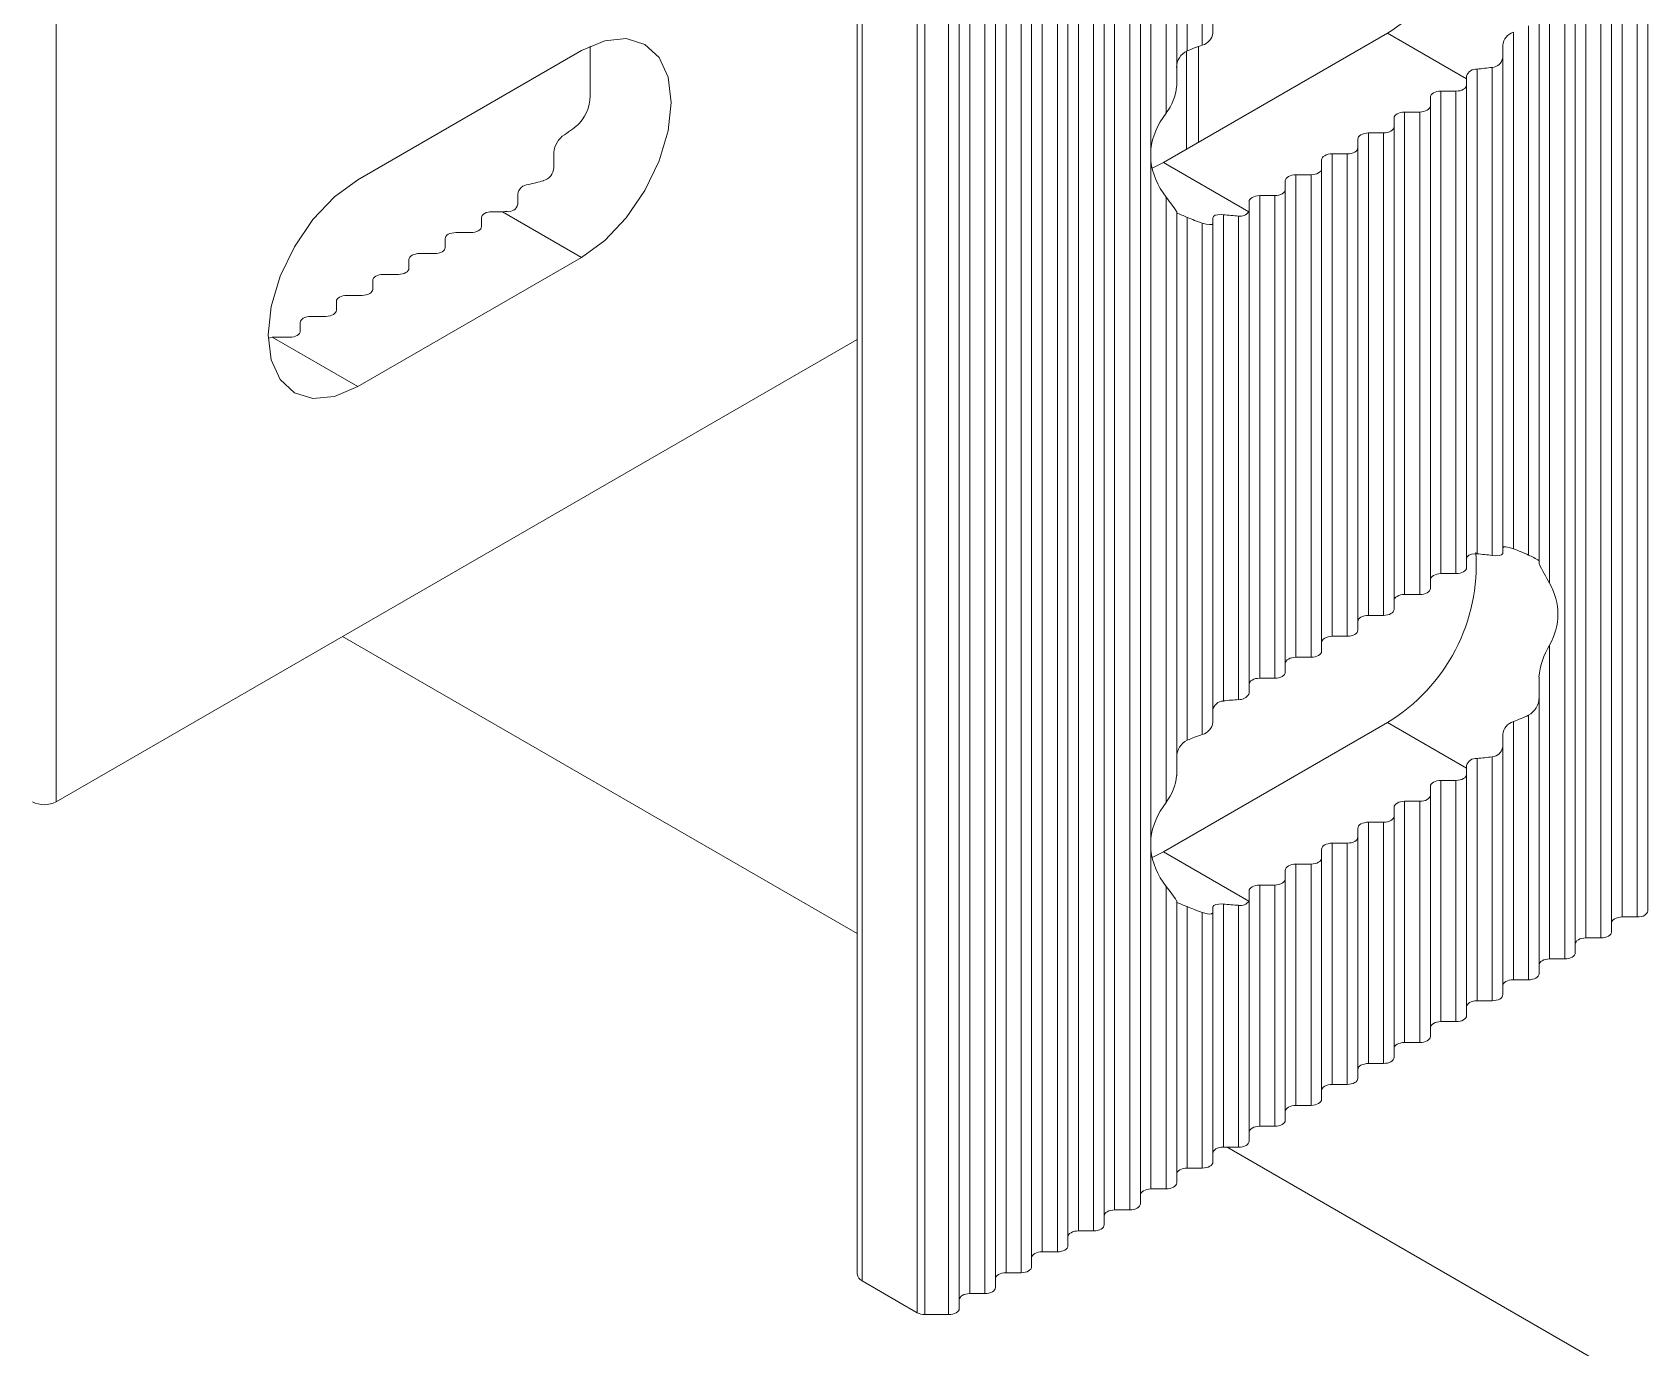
# Model space of a CAD drawing. Header units: millimetres. Extents: x 39 to 459, y 26 to 647.
# Drawn here: x 69.141 to 70.289, y 243.126 to 244.061 of the extents above; entities that cross this region are included whole.
import ezdxf

# ---------------------------------------------------------------- set-up
doc = ezdxf.new("R2010")
doc.units = ezdxf.units.MM
doc.layers.add('ANTET', color=7, linetype='Continuous')

# ---------------------------------------------------------------- blocks, each defined once
blk = doc.blocks.new('Griyaj Montajı')
at = {"color": 7, "linetype": 'Continuous', "lineweight": 15}
for p, q in [((11052.1122, 2136.1908), (11052.1122, 2135.2109)), ((11053.2434, 2136.1132), (11053.2434, 2135.1334)), ((11053.2176, 2136.0984), (11053.2176, 2135.1185)), ((11053.2251, 2136.1089), (11053.2251, 2135.1291)), ((11053.2359, 2136.1089), (11053.2359, 2135.1291)), ((11053.1994, 2136.094), (11053.1994, 2135.1142)), ((11053.2101, 2136.094), (11053.2101, 2135.1142)), ((11053.1844, 2136.0792), (11053.1844, 2135.0993)), ((11053.1919, 2136.0835), (11053.1919, 2135.1036)), ((11052.9161, 2135.9305), (11052.9161, 2135.7446)), ((11052.9268, 2135.9305), (11052.9268, 2135.7488)), ((11052.9343, 2135.9348), (11052.9343, 2135.7575)), ((11052.8903, 2135.9156), (11052.8903, 2135.6749)), ((11052.9011, 2135.9156), (11052.9011, 2135.7005)), ((11052.9086, 2135.9199), (11052.9086, 2135.7195)), ((11052.8828, 2135.9051), (11052.8828, 2134.9252)), ((11052.8645, 2135.9007), (11052.8645, 2134.9209)), ((11052.8753, 2135.9007), (11052.8753, 2134.9209)), ((11052.8388, 2135.8859), (11052.8388, 2134.906)), ((11052.8495, 2135.8859), (11052.8495, 2134.906)), ((11052.857, 2135.8902), (11052.857, 2134.9103)), ((11052.813, 2135.871), (11052.813, 2134.8911)), ((11052.8238, 2135.871), (11052.8238, 2134.8911)), ((11052.8313, 2135.8753), (11052.8313, 2134.8955)), ((11052.8055, 2135.8605), (11052.8055, 2134.8806)), ((11052.6815, 2135.8552), (11052.6815, 2134.8754)), ((11052.685, 2135.8503), (11052.685, 2134.8705)), ((11052.7798, 2135.8456), (11052.7798, 2134.8657)), ((11052.7873, 2135.8561), (11052.7873, 2134.8763)), ((11052.798, 2135.8561), (11052.798, 2134.8763)), ((11052.7615, 2135.8413), (11052.7615, 2134.8614)), ((11052.7723, 2135.8413), (11052.7723, 2134.8614)), ((11052.7242, 2135.8277), (11052.7242, 2134.8478)), ((11052.7295, 2135.8264), (11052.7295, 2134.8465)), ((11052.7465, 2135.8264), (11052.7465, 2134.8465)), ((11052.754, 2135.8307), (11052.754, 2134.8509)), ((11053.1736, 2135.8121), (11053.1736, 2135.3664)), ((11053.1661, 2135.7752), (11053.1661, 2135.3822)), ((11053.0583, 2135.7572), (11052.8992, 2135.6653)), ((11053.1146, 2135.7247), (11053.0583, 2135.7572)), ((11053.1479, 2135.7579), (11053.1479, 2135.3908)), ((11053.1586, 2135.7625), (11053.1586, 2135.3863)), ((11052.4856, 2135.7449), (11052.3265, 2135.653)), ((11052.4917, 2135.7159), (11052.4917, 2135.7481)), ((11053.1221, 2135.7317), (11053.1221, 2135.3873)), ((11053.1329, 2135.7329), (11053.1329, 2135.3861)), ((11053.1404, 2135.7399), (11053.1404, 2135.3878)), ((11053.1146, 2135.7247), (11053.1146, 2135.7204)), ((11053.1146, 2135.7204), (11053.1146, 2135.3775)), ((11053.0889, 2135.7118), (11053.0889, 2135.7056)), ((11053.1071, 2135.7161), (11053.0964, 2135.7161)), ((11053.0964, 2135.7161), (11053.0964, 2135.3732)), ((11053.1071, 2135.7161), (11053.1071, 2135.3732)), ((11053.0631, 2135.6969), (11053.0631, 2135.6907)), ((11053.0814, 2135.7012), (11053.0706, 2135.7012)), ((11053.0706, 2135.7012), (11053.0706, 2135.3583)), ((11053.0814, 2135.7012), (11053.0814, 2135.3583)), ((11053.0889, 2135.7056), (11053.0889, 2135.3626)), ((11053.0556, 2135.6864), (11053.0448, 2135.6864)), ((11053.0448, 2135.6864), (11053.0448, 2135.3434)), ((11053.0556, 2135.6864), (11053.0556, 2135.3434)), ((11053.0631, 2135.6907), (11053.0631, 2135.3478)), ((11053.0373, 2135.682), (11053.0373, 2135.6758)), ((11053.0373, 2135.6758), (11053.0373, 2135.3329)), ((11052.8903, 2135.6664), (11052.8903, 2135.1849)), ((11052.8992, 2135.6653), (11052.8911, 2135.6613)), ((11052.9599, 2135.6303), (11052.8992, 2135.6653)), ((11053.0116, 2135.6672), (11053.0116, 2135.661)), ((11053.0298, 2135.6715), (11053.0191, 2135.6715)), ((11053.0191, 2135.6715), (11053.0191, 2135.3286)), ((11053.0298, 2135.6715), (11053.0298, 2135.3286)), ((11052.9858, 2135.6523), (11052.9858, 2135.6461)), ((11053.0041, 2135.6566), (11052.9933, 2135.6566)), ((11052.9933, 2135.6566), (11052.9933, 2135.3137)), ((11053.0041, 2135.6566), (11053.0041, 2135.3137)), ((11053.0116, 2135.661), (11053.0116, 2135.318)), ((11052.9011, 2135.6408), (11052.9011, 2135.2106)), ((11052.9783, 2135.6418), (11052.9676, 2135.6418)), ((11052.9676, 2135.6418), (11052.9676, 2135.2988)), ((11052.9783, 2135.6418), (11052.9783, 2135.2988)), ((11052.9858, 2135.6461), (11052.9858, 2135.3031)), ((11052.4293, 2135.6304), (11052.4219, 2135.6304)), ((11052.4293, 2135.6304), (11052.4856, 2135.5979)), ((11052.9086, 2135.6305), (11052.9086, 2135.2295)), ((11052.9418, 2135.6282), (11052.9418, 2135.2826)), ((11052.9526, 2135.6273), (11052.9526, 2135.2835)), ((11052.9601, 2135.6374), (11052.9601, 2135.6312)), ((11052.9601, 2135.6312), (11052.9601, 2135.2883)), ((11052.4069, 2135.6155), (11052.3962, 2135.6155)), ((11052.4144, 2135.6261), (11052.4144, 2135.6199)), ((11052.9161, 2135.6264), (11052.9161, 2135.2547)), ((11052.9268, 2135.6223), (11052.9268, 2135.2588)), ((11052.9343, 2135.6222), (11052.9343, 2135.2675)), ((11052.3887, 2135.6112), (11052.3887, 2135.605)), ((11052.4856, 2135.5979), (11052.3265, 2135.5061)), ((11052.3629, 2135.5963), (11052.3629, 2135.5901)), ((11052.3812, 2135.6007), (11052.3704, 2135.6007)), ((11052.3372, 2135.5815), (11052.3372, 2135.5752)), ((11052.3554, 2135.5858), (11052.3447, 2135.5858)), ((11052.3297, 2135.5709), (11052.3189, 2135.5709)), ((11052.3114, 2135.5666), (11052.3114, 2135.5604)), ((11052.2856, 2135.5517), (11052.2856, 2135.5455)), ((11052.3039, 2135.556), (11052.2931, 2135.556)), ((11052.6815, 2135.5395), (11052.1122, 2135.2109)), ((11052.2658, 2135.5411), (11052.3265, 2135.5061)), ((11052.2781, 2135.5412), (11052.2674, 2135.5412)), ((11053.1071, 2135.3732), (11053.0964, 2135.3732)), ((11053.0814, 2135.3583), (11053.0706, 2135.3583)), ((11053.0556, 2135.3434), (11053.0448, 2135.3434)), ((11052.3158, 2135.3284), (11052.6815, 2135.1173)), ((11053.0298, 2135.3286), (11053.0191, 2135.3286)), ((11053.1736, 2135.3222), (11053.1736, 2135.0993)), ((11053.0041, 2135.3137), (11052.9933, 2135.3137)), ((11052.9783, 2135.2988), (11052.9676, 2135.2988)), ((11053.1661, 2135.2852), (11053.1661, 2135.0888)), ((11053.1586, 2135.2726), (11053.1586, 2135.0844)), ((11053.0583, 2135.2673), (11052.8992, 2135.1754)), ((11053.1146, 2135.2348), (11053.0583, 2135.2673)), ((11053.1479, 2135.268), (11053.1479, 2135.0844)), ((11053.1404, 2135.2499), (11053.1404, 2135.0739)), ((11053.1221, 2135.2418), (11053.1221, 2135.0696)), ((11053.1329, 2135.243), (11053.1329, 2135.0696)), ((11053.1071, 2135.2262), (11053.0964, 2135.2262)), ((11053.0964, 2135.2262), (11053.0964, 2135.0547)), ((11053.1071, 2135.2262), (11053.1071, 2135.0547)), ((11053.1146, 2135.2348), (11053.1146, 2135.2305)), ((11053.1146, 2135.2305), (11053.1146, 2135.059)), ((11053.0889, 2135.2219), (11053.0889, 2135.2156)), ((11053.0889, 2135.2156), (11053.0889, 2135.0442)), ((11053.0631, 2135.207), (11053.0631, 2135.2008)), ((11053.0814, 2135.2113), (11053.0706, 2135.2113)), ((11053.0706, 2135.2113), (11053.0706, 2135.0398)), ((11053.0814, 2135.2113), (11053.0814, 2135.0398)), ((11053.0373, 2135.1921), (11053.0373, 2135.1859)), ((11053.0556, 2135.1964), (11053.0448, 2135.1964)), ((11053.0448, 2135.1964), (11053.0448, 2135.025)), ((11053.0556, 2135.1964), (11053.0556, 2135.025)), ((11053.0631, 2135.2008), (11053.0631, 2135.0293)), ((11053.0298, 2135.1816), (11053.0191, 2135.1816)), ((11053.0191, 2135.1816), (11053.0191, 2135.0101)), ((11053.0298, 2135.1816), (11053.0298, 2135.0101)), ((11053.0373, 2135.1859), (11053.0373, 2135.0144)), ((11052.8903, 2135.1765), (11052.8903, 2134.9358)), ((11052.8911, 2135.1713), (11052.8992, 2135.1754)), ((11052.9599, 2135.1404), (11052.8992, 2135.1754)), ((11053.0116, 2135.1772), (11053.0116, 2135.171)), ((11053.0116, 2135.171), (11053.0116, 2134.9996)), ((11052.9858, 2135.1624), (11052.9858, 2135.1562)), ((11052.9858, 2135.1562), (11052.9858, 2134.9847)), ((11053.0041, 2135.1667), (11052.9933, 2135.1667)), ((11052.9933, 2135.1667), (11052.9933, 2134.9952)), ((11053.0041, 2135.1667), (11053.0041, 2134.9952)), ((11052.9011, 2135.1509), (11052.9011, 2134.9358)), ((11052.9601, 2135.1475), (11052.9601, 2135.1413)), ((11052.9783, 2135.1518), (11052.9676, 2135.1518)), ((11052.9676, 2135.1518), (11052.9676, 2134.9804)), ((11052.9783, 2135.1518), (11052.9783, 2134.9804)), ((11052.9086, 2135.1406), (11052.9086, 2134.9401)), ((11052.9161, 2135.1364), (11052.9161, 2134.9506)), ((11052.9418, 2135.1383), (11052.9418, 2134.9655)), ((11052.9526, 2135.1374), (11052.9526, 2134.9655)), ((11052.9601, 2135.1413), (11052.9601, 2134.9698)), ((11052.9268, 2135.1323), (11052.9268, 2134.9506)), ((11052.9343, 2135.1323), (11052.9343, 2134.955)), ((11053.2251, 2135.1291), (11053.2359, 2135.1291)), ((11053.1994, 2135.1142), (11053.2101, 2135.1142)), ((11053.1736, 2135.0993), (11053.1844, 2135.0993)), ((11053.1479, 2135.0844), (11053.1586, 2135.0844)), ((11053.1221, 2135.0696), (11053.1329, 2135.0696)), ((11053.0964, 2135.0547), (11053.1071, 2135.0547)), ((11053.0706, 2135.0398), (11053.0814, 2135.0398)), ((11053.0448, 2135.025), (11053.0556, 2135.025)), ((11053.0191, 2135.0101), (11053.0298, 2135.0101)), ((11052.9933, 2134.9952), (11053.0041, 2134.9952)), ((11052.9676, 2134.9804), (11052.9783, 2134.9804)), ((11052.9418, 2134.9655), (11052.9526, 2134.9655)), ((11052.9444, 2134.9655), (11054.0981, 2134.2995)), ((11052.9161, 2134.9506), (11052.9268, 2134.9506)), ((11052.8903, 2134.9358), (11052.9011, 2134.9358)), ((11052.8645, 2134.9209), (11052.8753, 2134.9209)), ((11052.8388, 2134.906), (11052.8495, 2134.906)), ((11052.813, 2134.8911), (11052.8238, 2134.8911)), ((11052.685, 2134.8705), (11052.7242, 2134.8478)), ((11052.7873, 2134.8763), (11052.798, 2134.8763)), ((11052.7615, 2134.8614), (11052.7723, 2134.8614)), ((11052.7295, 2134.8465), (11052.7465, 2134.8465))]:
    blk.add_line(p, q, dxfattribs=at)
at = {"color": 8, "linetype": 'Continuous', "lineweight": 15}
for p, q in [((11052.9155, 2135.7448), (11052.9155, 2135.6747)), ((11052.924, 2135.7478), (11052.924, 2135.6796))]:
    blk.add_line(p, q, dxfattribs=at)
at = {"color": 7, "linetype": 'Continuous', "lineweight": 15, "flags": 128}
for points in [[(11052.4856, 2135.5979), (11052.5021, 2135.6099), (11052.5174, 2135.6261), (11052.5306, 2135.6454), (11052.5407, 2135.6665), (11052.5471, 2135.6879), (11052.5492, 2135.7081), (11052.5471, 2135.7259), (11052.5407, 2135.74), (11052.5306, 2135.7493), (11052.5174, 2135.7534), (11052.5021, 2135.7519), (11052.4856, 2135.7449)], [(11053.1404, 2135.7487), (11053.1404, 2135.7457), (11053.1404, 2135.7428), (11053.1404, 2135.7399)], [(11053.1146, 2135.7204), (11053.1145, 2135.7196), (11053.114, 2135.7188), (11053.1133, 2135.718), (11053.1124, 2135.7174), (11053.1113, 2135.7168), (11053.11, 2135.7164), (11053.1086, 2135.7162), (11053.1071, 2135.7161)], [(11053.1146, 2135.7267), (11053.1146, 2135.7257), (11053.1146, 2135.7247)], [(11053.0964, 2135.7161), (11053.0949, 2135.716), (11053.0935, 2135.7158), (11053.0922, 2135.7154), (11053.091, 2135.7148), (11053.0901, 2135.7142), (11053.0894, 2135.7134), (11053.089, 2135.7126), (11053.0889, 2135.7118)], [(11053.0706, 2135.7012), (11053.0691, 2135.7012), (11053.0677, 2135.7009), (11053.0664, 2135.7005), (11053.0653, 2135.7), (11053.0644, 2135.6993), (11053.0637, 2135.6986), (11053.0632, 2135.6978), (11053.0631, 2135.6969)], [(11053.0889, 2135.7056), (11053.0887, 2135.7047), (11053.0883, 2135.7039), (11053.0876, 2135.7032), (11053.0867, 2135.7025), (11053.0855, 2135.702), (11053.0842, 2135.7016), (11053.0828, 2135.7013), (11053.0814, 2135.7012)], [(11053.0448, 2135.6864), (11053.0434, 2135.6863), (11053.042, 2135.686), (11053.0407, 2135.6856), (11053.0395, 2135.6851), (11053.0386, 2135.6844), (11053.0379, 2135.6837), (11053.0375, 2135.6829), (11053.0373, 2135.682)], [(11053.0631, 2135.6907), (11053.0629, 2135.6899), (11053.0625, 2135.689), (11053.0618, 2135.6883), (11053.0609, 2135.6876), (11053.0598, 2135.6871), (11053.0585, 2135.6867), (11053.0571, 2135.6865), (11053.0556, 2135.6864)], [(11052.8903, 2135.6664), (11052.8901, 2135.6729), (11052.8903, 2135.6749)], [(11053.0373, 2135.6758), (11053.0372, 2135.675), (11053.0368, 2135.6742), (11053.0361, 2135.6734), (11053.0351, 2135.6728), (11053.034, 2135.6722), (11053.0327, 2135.6718), (11053.0313, 2135.6716), (11053.0298, 2135.6715)], [(11052.4659, 2135.6617), (11052.4659, 2135.6652), (11052.4659, 2135.6688), (11052.4659, 2135.6724)], [(11053.0191, 2135.6715), (11053.0176, 2135.6714), (11053.0162, 2135.6712), (11053.0149, 2135.6708), (11053.0138, 2135.6702), (11053.0128, 2135.6696), (11053.0121, 2135.6688), (11053.0117, 2135.668), (11053.0116, 2135.6672)], [(11052.3265, 2135.653), (11052.31, 2135.641), (11052.2947, 2135.6248), (11052.2815, 2135.6055), (11052.2714, 2135.5845), (11052.265, 2135.5631), (11052.2628, 2135.5428), (11052.265, 2135.525), (11052.2714, 2135.511), (11052.2815, 2135.5016), (11052.2947, 2135.4975), (11052.31, 2135.4991), (11052.3265, 2135.5061)], [(11052.9933, 2135.6566), (11052.9919, 2135.6565), (11052.9905, 2135.6563), (11052.9892, 2135.6559), (11052.988, 2135.6554), (11052.9871, 2135.6547), (11052.9864, 2135.654), (11052.986, 2135.6531), (11052.9858, 2135.6523)], [(11053.0116, 2135.661), (11053.0114, 2135.6601), (11053.011, 2135.6593), (11053.0103, 2135.6586), (11053.0094, 2135.6579), (11053.0082, 2135.6574), (11053.007, 2135.657), (11053.0055, 2135.6567), (11053.0041, 2135.6566)], [(11052.4402, 2135.6355), (11052.4402, 2135.6379), (11052.4402, 2135.6404), (11052.4402, 2135.6429)], [(11052.9676, 2135.6418), (11052.9661, 2135.6417), (11052.9647, 2135.6414), (11052.9634, 2135.641), (11052.9623, 2135.6405), (11052.9613, 2135.6398), (11052.9606, 2135.6391), (11052.9602, 2135.6383), (11052.9601, 2135.6374)], [(11052.9858, 2135.6461), (11052.9857, 2135.6452), (11052.9853, 2135.6444), (11052.9846, 2135.6437), (11052.9836, 2135.643), (11052.9825, 2135.6425), (11052.9812, 2135.6421), (11052.9798, 2135.6418), (11052.9783, 2135.6418)], [(11052.4219, 2135.6304), (11052.4205, 2135.6303), (11052.4191, 2135.6301), (11052.4178, 2135.6297), (11052.4166, 2135.6291), (11052.4157, 2135.6285), (11052.415, 2135.6277), (11052.4146, 2135.6269), (11052.4144, 2135.6261)], [(11052.9418, 2135.6282), (11052.9402, 2135.6283), (11052.9379, 2135.6282), (11052.936, 2135.6278), (11052.9348, 2135.627), (11052.9343, 2135.6261)], [(11052.3962, 2135.6155), (11052.3947, 2135.6154), (11052.3933, 2135.6152), (11052.392, 2135.6148), (11052.3909, 2135.6143), (11052.3899, 2135.6136), (11052.3892, 2135.6128), (11052.3888, 2135.612), (11052.3887, 2135.6112)], [(11052.4144, 2135.6199), (11052.4143, 2135.619), (11052.4139, 2135.6182), (11052.4132, 2135.6174), (11052.4122, 2135.6168), (11052.4111, 2135.6163), (11052.4098, 2135.6159), (11052.4084, 2135.6156), (11052.4069, 2135.6155)], [(11052.9343, 2135.6222), (11052.9342, 2135.6218), (11052.9335, 2135.6213), (11052.9319, 2135.6212), (11052.9296, 2135.6215), (11052.9268, 2135.6223)], [(11052.9343, 2135.6261), (11052.9343, 2135.6247), (11052.9343, 2135.6234), (11052.9343, 2135.6222)], [(11052.3887, 2135.605), (11052.3885, 2135.6041), (11052.3881, 2135.6033), (11052.3874, 2135.6026), (11052.3865, 2135.6019), (11052.3853, 2135.6014), (11052.384, 2135.601), (11052.3826, 2135.6007), (11052.3812, 2135.6007)], [(11052.3704, 2135.6007), (11052.3689, 2135.6006), (11052.3675, 2135.6003), (11052.3662, 2135.5999), (11052.3651, 2135.5994), (11052.3642, 2135.5987), (11052.3635, 2135.598), (11052.3631, 2135.5972), (11052.3629, 2135.5963)], [(11052.3447, 2135.5858), (11052.3432, 2135.5857), (11052.3418, 2135.5855), (11052.3405, 2135.5851), (11052.3393, 2135.5845), (11052.3384, 2135.5839), (11052.3377, 2135.5831), (11052.3373, 2135.5823), (11052.3372, 2135.5815)], [(11052.3629, 2135.5901), (11052.3628, 2135.5893), (11052.3623, 2135.5885), (11052.3616, 2135.5877), (11052.3607, 2135.5871), (11052.3596, 2135.5865), (11052.3583, 2135.5861), (11052.3569, 2135.5859), (11052.3554, 2135.5858)], [(11052.3189, 2135.5709), (11052.3174, 2135.5708), (11052.316, 2135.5706), (11052.3147, 2135.5702), (11052.3136, 2135.5696), (11052.3127, 2135.569), (11052.312, 2135.5682), (11052.3115, 2135.5674), (11052.3114, 2135.5666)], [(11052.3372, 2135.5752), (11052.337, 2135.5744), (11052.3366, 2135.5736), (11052.3359, 2135.5728), (11052.335, 2135.5722), (11052.3338, 2135.5716), (11052.3325, 2135.5712), (11052.3311, 2135.571), (11052.3297, 2135.5709)], [(11052.3114, 2135.5604), (11052.3112, 2135.5595), (11052.3108, 2135.5587), (11052.3101, 2135.558), (11052.3092, 2135.5573), (11052.3081, 2135.5568), (11052.3068, 2135.5564), (11052.3054, 2135.5561), (11052.3039, 2135.556)], [(11052.2931, 2135.556), (11052.2917, 2135.556), (11052.2903, 2135.5557), (11052.289, 2135.5553), (11052.2878, 2135.5548), (11052.2869, 2135.5541), (11052.2862, 2135.5534), (11052.2858, 2135.5526), (11052.2856, 2135.5517)], [(11052.2629, 2135.5403), (11052.264, 2135.5407), (11052.2658, 2135.5411)], [(11052.2856, 2135.5455), (11052.2855, 2135.5447), (11052.2851, 2135.5438), (11052.2844, 2135.5431), (11052.2834, 2135.5424), (11052.2823, 2135.5419), (11052.281, 2135.5415), (11052.2796, 2135.5413), (11052.2781, 2135.5412)], [(11053.1221, 2135.3873), (11053.1205, 2135.3873), (11053.1182, 2135.387), (11053.1163, 2135.3862), (11053.115, 2135.385), (11053.1146, 2135.3837)], [(11053.1404, 2135.3878), (11053.1403, 2135.3874), (11053.1394, 2135.3866), (11053.1378, 2135.3861), (11053.1355, 2135.3859), (11053.1329, 2135.3861), (11053.1329, 2135.3861)], [(11053.1479, 2135.3908), (11053.1473, 2135.3911), (11053.1449, 2135.3918), (11053.1426, 2135.3922), (11053.141, 2135.3921), (11053.1404, 2135.3914), (11053.1404, 2135.3914)], [(11053.1146, 2135.3775), (11053.1145, 2135.3766), (11053.114, 2135.3758), (11053.1133, 2135.3751), (11053.1124, 2135.3744), (11053.1113, 2135.3739), (11053.11, 2135.3735), (11053.1086, 2135.3732), (11053.1071, 2135.3732)], [(11053.0964, 2135.3732), (11053.0949, 2135.3731), (11053.0935, 2135.3728), (11053.0922, 2135.3724), (11053.091, 2135.3719), (11053.0901, 2135.3712), (11053.0894, 2135.3705), (11053.089, 2135.3697), (11053.0889, 2135.3688)], [(11053.0706, 2135.3583), (11053.0691, 2135.3582), (11053.0677, 2135.358), (11053.0664, 2135.3576), (11053.0653, 2135.357), (11053.0644, 2135.3564), (11053.0637, 2135.3556), (11053.0632, 2135.3548), (11053.0631, 2135.354)], [(11053.0889, 2135.3626), (11053.0887, 2135.3618), (11053.0883, 2135.361), (11053.0876, 2135.3602), (11053.0867, 2135.3596), (11053.0855, 2135.359), (11053.0842, 2135.3586), (11053.0828, 2135.3584), (11053.0814, 2135.3583)], [(11053.0448, 2135.3434), (11053.0434, 2135.3433), (11053.042, 2135.3431), (11053.0407, 2135.3427), (11053.0395, 2135.3422), (11053.0386, 2135.3415), (11053.0379, 2135.3407), (11053.0375, 2135.3399), (11053.0373, 2135.3391)], [(11053.0631, 2135.3478), (11053.0629, 2135.3469), (11053.0625, 2135.3461), (11053.0618, 2135.3453), (11053.0609, 2135.3447), (11053.0598, 2135.3442), (11053.0585, 2135.3438), (11053.0571, 2135.3435), (11053.0556, 2135.3434)], [(11053.0191, 2135.3286), (11053.0176, 2135.3285), (11053.0162, 2135.3282), (11053.0149, 2135.3278), (11053.0138, 2135.3273), (11053.0128, 2135.3266), (11053.0121, 2135.3259), (11053.0117, 2135.3251), (11053.0116, 2135.3242)], [(11053.0373, 2135.3329), (11053.0372, 2135.332), (11053.0368, 2135.3312), (11053.0361, 2135.3305), (11053.0351, 2135.3298), (11053.034, 2135.3293), (11053.0327, 2135.3289), (11053.0313, 2135.3286), (11053.0298, 2135.3286)], [(11053.0116, 2135.318), (11053.0114, 2135.3172), (11053.011, 2135.3164), (11053.0103, 2135.3156), (11053.0094, 2135.315), (11053.0082, 2135.3144), (11053.007, 2135.314), (11053.0055, 2135.3138), (11053.0041, 2135.3137)], [(11052.9933, 2135.3137), (11052.9919, 2135.3136), (11052.9905, 2135.3134), (11052.9892, 2135.313), (11052.988, 2135.3124), (11052.9871, 2135.3118), (11052.9864, 2135.311), (11052.986, 2135.3102), (11052.9858, 2135.3094)], [(11052.9676, 2135.2988), (11052.9661, 2135.2987), (11052.9647, 2135.2985), (11052.9634, 2135.2981), (11052.9623, 2135.2975), (11052.9613, 2135.2969), (11052.9606, 2135.2961), (11052.9602, 2135.2953), (11052.9601, 2135.2945)], [(11052.9858, 2135.3031), (11052.9857, 2135.3023), (11052.9853, 2135.3015), (11052.9846, 2135.3007), (11052.9836, 2135.3001), (11052.9825, 2135.2995), (11052.9812, 2135.2991), (11052.9798, 2135.2989), (11052.9783, 2135.2988)], [(11053.1661, 2135.2852), (11053.1661, 2135.2901), (11053.1661, 2135.2949), (11053.1661, 2135.2996)], [(11053.1404, 2135.2499), (11053.1404, 2135.2528), (11053.1404, 2135.2558), (11053.1404, 2135.2588)], [(11053.1146, 2135.2348), (11053.1146, 2135.2358), (11053.1146, 2135.2367)], [(11053.0964, 2135.2262), (11053.0949, 2135.2261), (11053.0935, 2135.2259), (11053.0922, 2135.2255), (11053.091, 2135.2249), (11053.0901, 2135.2243), (11053.0894, 2135.2235), (11053.089, 2135.2227), (11053.0889, 2135.2219)], [(11053.1146, 2135.2305), (11053.1145, 2135.2297), (11053.114, 2135.2289), (11053.1133, 2135.2281), (11053.1124, 2135.2275), (11053.1113, 2135.2269), (11053.11, 2135.2265), (11053.1086, 2135.2263), (11053.1071, 2135.2262)], [(11053.0889, 2135.2156), (11053.0887, 2135.2148), (11053.0883, 2135.214), (11053.0876, 2135.2132), (11053.0867, 2135.2126), (11053.0855, 2135.212), (11053.0842, 2135.2116), (11053.0828, 2135.2114), (11053.0814, 2135.2113)], [(11053.0706, 2135.2113), (11053.0691, 2135.2112), (11053.0677, 2135.211), (11053.0664, 2135.2106), (11053.0653, 2135.21), (11053.0644, 2135.2094), (11053.0637, 2135.2086), (11053.0632, 2135.2078), (11053.0631, 2135.207)], [(11053.0448, 2135.1964), (11053.0434, 2135.1964), (11053.042, 2135.1961), (11053.0407, 2135.1957), (11053.0395, 2135.1952), (11053.0386, 2135.1945), (11053.0379, 2135.1938), (11053.0375, 2135.193), (11053.0373, 2135.1921)], [(11053.0631, 2135.2008), (11053.0629, 2135.1999), (11053.0625, 2135.1991), (11053.0618, 2135.1984), (11053.0609, 2135.1977), (11053.0598, 2135.1972), (11053.0585, 2135.1968), (11053.0571, 2135.1965), (11053.0556, 2135.1964)], [(11052.8903, 2135.1849), (11052.8902, 2135.1839), (11052.8903, 2135.1765)], [(11053.0191, 2135.1816), (11053.0176, 2135.1815), (11053.0162, 2135.1812), (11053.0149, 2135.1808), (11053.0138, 2135.1803), (11053.0128, 2135.1797), (11053.0121, 2135.1789), (11053.0117, 2135.1781), (11053.0116, 2135.1772)], [(11053.0373, 2135.1859), (11053.0372, 2135.1851), (11053.0368, 2135.1842), (11053.0361, 2135.1835), (11053.0351, 2135.1828), (11053.034, 2135.1823), (11053.0327, 2135.1819), (11053.0313, 2135.1817), (11053.0298, 2135.1816)], [(11053.0116, 2135.171), (11053.0114, 2135.1702), (11053.011, 2135.1694), (11053.0103, 2135.1686), (11053.0094, 2135.168), (11053.0082, 2135.1674), (11053.007, 2135.167), (11053.0055, 2135.1668), (11053.0041, 2135.1667)], [(11052.9858, 2135.1562), (11052.9857, 2135.1553), (11052.9853, 2135.1545), (11052.9846, 2135.1538), (11052.9836, 2135.1531), (11052.9825, 2135.1526), (11052.9812, 2135.1522), (11052.9798, 2135.1519), (11052.9783, 2135.1518)], [(11052.9933, 2135.1667), (11052.9919, 2135.1666), (11052.9905, 2135.1664), (11052.9892, 2135.166), (11052.988, 2135.1654), (11052.9871, 2135.1648), (11052.9864, 2135.164), (11052.986, 2135.1632), (11052.9858, 2135.1624)], [(11052.9676, 2135.1518), (11052.9661, 2135.1518), (11052.9647, 2135.1515), (11052.9634, 2135.1511), (11052.9623, 2135.1506), (11052.9613, 2135.1499), (11052.9606, 2135.1492), (11052.9602, 2135.1484), (11052.9601, 2135.1475)], [(11052.9343, 2135.1362), (11052.9343, 2135.1364), (11052.935, 2135.1373), (11052.9364, 2135.138), (11052.9385, 2135.1383), (11052.941, 2135.1384), (11052.9418, 2135.1383)], [(11052.9343, 2135.1323), (11052.9343, 2135.1335), (11052.9343, 2135.1348), (11052.9343, 2135.1362)], [(11053.2359, 2135.1291), (11053.2374, 2135.1291), (11053.2388, 2135.1294), (11053.2401, 2135.1298), (11053.2412, 2135.1303), (11053.2421, 2135.131), (11053.2428, 2135.1317), (11053.2433, 2135.1325), (11053.2434, 2135.1334)], [(11052.9268, 2135.1323), (11052.927, 2135.1323), (11052.9294, 2135.1316), (11052.9317, 2135.1312), (11052.9334, 2135.1314), (11052.9343, 2135.132), (11052.9343, 2135.1323)], [(11053.2176, 2135.1247), (11053.2178, 2135.1256), (11053.2182, 2135.1264), (11053.2189, 2135.1271), (11053.2198, 2135.1278), (11053.221, 2135.1283), (11053.2223, 2135.1287), (11053.2237, 2135.129), (11053.2251, 2135.1291)], [(11053.1919, 2135.1099), (11053.192, 2135.1107), (11053.1925, 2135.1115), (11053.1931, 2135.1123), (11053.1941, 2135.1129), (11053.1952, 2135.1135), (11053.1965, 2135.1139), (11053.1979, 2135.1141), (11053.1994, 2135.1142)], [(11053.2101, 2135.1142), (11053.2116, 2135.1143), (11053.213, 2135.1145), (11053.2143, 2135.1149), (11053.2154, 2135.1155), (11053.2164, 2135.1161), (11053.2171, 2135.1169), (11053.2175, 2135.1177), (11053.2176, 2135.1185)], [(11053.1661, 2135.095), (11053.1663, 2135.0958), (11053.1667, 2135.0966), (11053.1674, 2135.0974), (11053.1683, 2135.098), (11053.1695, 2135.0986), (11053.1708, 2135.099), (11053.1722, 2135.0992), (11053.1736, 2135.0993)], [(11053.1844, 2135.0993), (11053.1858, 2135.0994), (11053.1873, 2135.0996), (11053.1885, 2135.1), (11053.1897, 2135.1006), (11053.1906, 2135.1012), (11053.1913, 2135.102), (11053.1917, 2135.1028), (11053.1919, 2135.1036)], [(11053.1586, 2135.0844), (11053.1601, 2135.0845), (11053.1615, 2135.0848), (11053.1628, 2135.0852), (11053.1639, 2135.0857), (11053.1649, 2135.0864), (11053.1656, 2135.0871), (11053.166, 2135.0879), (11053.1661, 2135.0888)], [(11053.1404, 2135.0801), (11053.1405, 2135.081), (11053.1409, 2135.0818), (11053.1416, 2135.0825), (11053.1426, 2135.0832), (11053.1437, 2135.0837), (11053.145, 2135.0841), (11053.1464, 2135.0844), (11053.1479, 2135.0844)], [(11053.1146, 2135.0652), (11053.1148, 2135.0661), (11053.1152, 2135.0669), (11053.1159, 2135.0677), (11053.1168, 2135.0683), (11053.1179, 2135.0688), (11053.1192, 2135.0692), (11053.1206, 2135.0695), (11053.1221, 2135.0696)], [(11053.1329, 2135.0696), (11053.1343, 2135.0697), (11053.1357, 2135.0699), (11053.137, 2135.0703), (11053.1382, 2135.0708), (11053.1391, 2135.0715), (11053.1398, 2135.0723), (11053.1402, 2135.0731), (11053.1404, 2135.0739)], [(11053.0889, 2135.0504), (11053.089, 2135.0512), (11053.0894, 2135.052), (11053.0901, 2135.0528), (11053.091, 2135.0534), (11053.0922, 2135.054), (11053.0935, 2135.0544), (11053.0949, 2135.0546), (11053.0964, 2135.0547)], [(11053.1071, 2135.0547), (11053.1086, 2135.0548), (11053.11, 2135.055), (11053.1113, 2135.0554), (11053.1124, 2135.056), (11053.1133, 2135.0566), (11053.114, 2135.0574), (11053.1145, 2135.0582), (11053.1146, 2135.059)], [(11053.0814, 2135.0398), (11053.0828, 2135.0399), (11053.0842, 2135.0402), (11053.0855, 2135.0406), (11053.0867, 2135.0411), (11053.0876, 2135.0418), (11053.0883, 2135.0425), (11053.0887, 2135.0433), (11053.0889, 2135.0442)], [(11053.0631, 2135.0355), (11053.0632, 2135.0364), (11053.0637, 2135.0372), (11053.0644, 2135.0379), (11053.0653, 2135.0386), (11053.0664, 2135.0391), (11053.0677, 2135.0395), (11053.0691, 2135.0398), (11053.0706, 2135.0398)], [(11053.0373, 2135.0206), (11053.0375, 2135.0215), (11053.0379, 2135.0223), (11053.0386, 2135.023), (11053.0395, 2135.0237), (11053.0407, 2135.0242), (11053.042, 2135.0246), (11053.0434, 2135.0249), (11053.0448, 2135.025)], [(11053.0556, 2135.025), (11053.0571, 2135.0251), (11053.0585, 2135.0253), (11053.0598, 2135.0257), (11053.0609, 2135.0262), (11053.0618, 2135.0269), (11053.0625, 2135.0276), (11053.0629, 2135.0285), (11053.0631, 2135.0293)], [(11053.0116, 2135.0058), (11053.0117, 2135.0066), (11053.0121, 2135.0074), (11053.0128, 2135.0082), (11053.0138, 2135.0088), (11053.0149, 2135.0094), (11053.0162, 2135.0098), (11053.0176, 2135.01), (11053.0191, 2135.0101)], [(11053.0298, 2135.0101), (11053.0313, 2135.0102), (11053.0327, 2135.0104), (11053.034, 2135.0108), (11053.0351, 2135.0114), (11053.0361, 2135.012), (11053.0368, 2135.0128), (11053.0372, 2135.0136), (11053.0373, 2135.0144)], [(11053.0041, 2134.9952), (11053.0055, 2134.9953), (11053.007, 2134.9956), (11053.0082, 2134.996), (11053.0094, 2134.9965), (11053.0103, 2134.9972), (11053.011, 2134.9979), (11053.0114, 2134.9987), (11053.0116, 2134.9996)], [(11052.9783, 2134.9804), (11052.9798, 2134.9804), (11052.9812, 2134.9807), (11052.9825, 2134.9811), (11052.9836, 2134.9816), (11052.9846, 2134.9823), (11052.9853, 2134.983), (11052.9857, 2134.9838), (11052.9858, 2134.9847)], [(11052.9858, 2134.9909), (11052.986, 2134.9917), (11052.9864, 2134.9926), (11052.9871, 2134.9933), (11052.988, 2134.994), (11052.9892, 2134.9945), (11052.9905, 2134.9949), (11052.9919, 2134.9951), (11052.9933, 2134.9952)], [(11052.9601, 2134.976), (11052.9602, 2134.9769), (11052.9606, 2134.9777), (11052.9613, 2134.9784), (11052.9623, 2134.9791), (11052.9634, 2134.9796), (11052.9647, 2134.98), (11052.9661, 2134.9803), (11052.9676, 2134.9804)], [(11052.9343, 2134.9612), (11052.9345, 2134.962), (11052.9349, 2134.9628), (11052.9356, 2134.9636), (11052.9365, 2134.9642), (11052.9376, 2134.9648), (11052.9389, 2134.9652), (11052.9403, 2134.9654), (11052.9418, 2134.9655)], [(11052.9526, 2134.9655), (11052.954, 2134.9656), (11052.9554, 2134.9658), (11052.9567, 2134.9662), (11052.9579, 2134.9668), (11052.9588, 2134.9674), (11052.9595, 2134.9682), (11052.9599, 2134.969), (11052.9601, 2134.9698)], [(11052.9086, 2134.9463), (11052.9087, 2134.9471), (11052.9091, 2134.948), (11052.9098, 2134.9487), (11052.9107, 2134.9494), (11052.9119, 2134.9499), (11052.9132, 2134.9503), (11052.9146, 2134.9505), (11052.9161, 2134.9506)], [(11052.9268, 2134.9506), (11052.9283, 2134.9507), (11052.9297, 2134.951), (11052.931, 2134.9514), (11052.9321, 2134.9519), (11052.933, 2134.9525), (11052.9337, 2134.9533), (11052.9342, 2134.9541), (11052.9343, 2134.955)], [(11052.9011, 2134.9358), (11052.9025, 2134.9358), (11052.9039, 2134.9361), (11052.9052, 2134.9365), (11052.9064, 2134.937), (11052.9073, 2134.9377), (11052.908, 2134.9384), (11052.9084, 2134.9392), (11052.9086, 2134.9401)], [(11052.8828, 2134.9314), (11052.8829, 2134.9323), (11052.8834, 2134.9331), (11052.8841, 2134.9338), (11052.885, 2134.9345), (11052.8861, 2134.935), (11052.8874, 2134.9354), (11052.8888, 2134.9357), (11052.8903, 2134.9358)], [(11052.857, 2134.9166), (11052.8572, 2134.9174), (11052.8576, 2134.9182), (11052.8583, 2134.919), (11052.8592, 2134.9196), (11052.8604, 2134.9202), (11052.8617, 2134.9206), (11052.8631, 2134.9208), (11052.8645, 2134.9209)], [(11052.8753, 2134.9209), (11052.8768, 2134.921), (11052.8782, 2134.9212), (11052.8795, 2134.9216), (11052.8806, 2134.9222), (11052.8815, 2134.9228), (11052.8822, 2134.9236), (11052.8826, 2134.9244), (11052.8828, 2134.9252)], [(11052.8313, 2134.9017), (11052.8314, 2134.9025), (11052.8318, 2134.9033), (11052.8325, 2134.9041), (11052.8335, 2134.9047), (11052.8346, 2134.9053), (11052.8359, 2134.9057), (11052.8373, 2134.9059), (11052.8388, 2134.906)], [(11052.8495, 2134.906), (11052.851, 2134.9061), (11052.8524, 2134.9063), (11052.8537, 2134.9067), (11052.8548, 2134.9073), (11052.8558, 2134.9079), (11052.8565, 2134.9087), (11052.8569, 2134.9095), (11052.857, 2134.9103)], [(11052.8238, 2134.8911), (11052.8252, 2134.8912), (11052.8266, 2134.8915), (11052.8279, 2134.8919), (11052.8291, 2134.8924), (11052.83, 2134.8931), (11052.8307, 2134.8938), (11052.8311, 2134.8946), (11052.8313, 2134.8955)], [(11052.798, 2134.8763), (11052.7995, 2134.8764), (11052.8009, 2134.8766), (11052.8022, 2134.877), (11052.8033, 2134.8775), (11052.8043, 2134.8782), (11052.805, 2134.8789), (11052.8054, 2134.8798), (11052.8055, 2134.8806)], [(11052.8055, 2134.8868), (11052.8057, 2134.8877), (11052.8061, 2134.8885), (11052.8068, 2134.8892), (11052.8077, 2134.8899), (11052.8089, 2134.8904), (11052.8101, 2134.8908), (11052.8116, 2134.8911), (11052.813, 2134.8911)], [(11052.7798, 2134.8719), (11052.7799, 2134.8728), (11052.7803, 2134.8736), (11052.781, 2134.8744), (11052.782, 2134.875), (11052.7831, 2134.8755), (11052.7844, 2134.8759), (11052.7858, 2134.8762), (11052.7873, 2134.8763)], [(11052.754, 2134.8571), (11052.7542, 2134.8579), (11052.7546, 2134.8587), (11052.7553, 2134.8595), (11052.7562, 2134.8601), (11052.7573, 2134.8607), (11052.7586, 2134.8611), (11052.76, 2134.8613), (11052.7615, 2134.8614)], [(11052.7723, 2134.8614), (11052.7737, 2134.8615), (11052.7751, 2134.8617), (11052.7764, 2134.8621), (11052.7776, 2134.8627), (11052.7785, 2134.8633), (11052.7792, 2134.8641), (11052.7796, 2134.8649), (11052.7798, 2134.8657)], [(11052.7465, 2134.8465), (11052.748, 2134.8466), (11052.7494, 2134.8469), (11052.7507, 2134.8473), (11052.7518, 2134.8478), (11052.7527, 2134.8485), (11052.7534, 2134.8492), (11052.7539, 2134.85), (11052.754, 2134.8509)]]:
    blk.add_lwpolyline(points, dxfattribs=at)
at = {"color": 7, "linetype": 'Continuous', "lineweight": 15}
for centre, radius, start, end in [((11052.9879, 2135.8707), 0.1336, 301.813, 2.9522), ((11052.9239, 2135.7588), 0.0105, 285.9684, 352.5531), ((11053.1511, 2135.7476), 0.0108, 107.434, 174.2724), ((11052.9213, 2135.733), 0.0128, 114.3519, 180.886), ((11053.1216, 2135.7245), 0.0073, 85.7336, 162.4132), ((11053.1323, 2135.741), 0.0081, 273.6683, 351.8707), ((11052.8727, 2135.7226), 0.0359, 321.942, 354.9123), ((11052.4614, 2135.7134), 0.0304, 318.6076, 4.6394), ((11052.4827, 2135.6711), 0.0168, 123.4332, 175.4322), ((11052.4559, 2135.6622), 0.01, 284.6027, 357.1037), ((11052.4486, 2135.6413), 0.00856, 96.1478, 169.3912), ((11052.7986, 2135.5583), 0.1315, 33.2568, 38.8124), ((11052.4336, 2135.6371), 0.00673, 261.7803, 346.3665), ((11052.2741, 2134.1168), 1.6404, 66.9622, 67.2466), ((11052.9537, 2135.6349), 0.00773, 261.544, 323.3477), ((11052.9575, 2135.6312), 0.00259, 339.5611, 359.8289), ((11052.2674, 2135.5283), 0.0129, 89.9795, 96.8964), ((11052.9903, 2135.3795), 0.1312, 301.2282, 3.7665), ((11053.1475, 2135.3566), 0.0317, 53.9804, 69.4288), ((11053.4797, 2135.3813), 0.3136, 179.8221, 180.1779), ((11053.2893, 2135.4377), 0.1359, 204.986, 211.6538), ((11053.2192, 2135.2945), 0.0534, 148.7427, 174.5043), ((11052.9419, 2135.2749), 0.00771, 90.8886, 171.3651), ((11052.9526, 2135.2924), 0.00887, 269.7843, 325.3963), ((11052.9575, 2135.2883), 0.00259, 339.5611, 359.8289), ((11053.1517, 2135.2852), 0.0145, 298.775, 0.0904), ((11052.9239, 2135.2689), 0.0105, 286.019, 352.5119), ((11053.1512, 2135.2576), 0.0109, 107.8438, 173.8626), ((11052.9216, 2135.2429), 0.013, 115.0707, 180.1672), ((11053.1324, 2135.251), 0.00799, 273.0058, 352.5331), ((11053.1215, 2135.2346), 0.00727, 85.5252, 162.6215), ((11052.8727, 2135.2328), 0.036, 321.9886, 354.8657), ((11052.1037, 2135.2273), 0.0184, 242.6094, 297.3906), ((11052.7993, 2135.069), 0.1306, 33.2336, 38.8279), ((11052.9742, 2135.2847), 0.1593, 245.6398, 248.569), ((11052.954, 2135.1444), 0.00717, 258.8207, 326.0905), ((11052.9575, 2135.1413), 0.00259, 339.5611, 359.8289), ((11052.6875, 2134.876), 0.00603, 185.6777, 245.6271), ((11052.7293, 2134.8574), 0.0108, 241.9811, 271.1321)]:
    blk.add_arc(centre, radius, start, end, dxfattribs=at)
for centre, start_param, end_param in [((11052.9916, 2135.6855), 2.104928, 2.206336), ((11053.1037, 2135.8045), 4.857186, 4.943243), ((11053.0174, 2135.6706), 2.723418, 3.084132), ((11052.3778, 2135.7336), 5.562567, 5.702188), ((11053.0174, 2135.6706), 3.199054, 3.559767), ((11052.4036, 2135.7187), 5.066397, 5.158187), ((11052.4293, 2135.7039), 4.712389, 4.738832), ((11052.9658, 2135.7004), 4.522374, 4.607843), ((11052.9916, 2135.6855), 4.07685, 4.178257), ((11053.1037, 2135.3145), 1.339942, 1.426), ((11053.078, 2135.3294), 0.884668, 0.989594), ((11053.0522, 2135.3443), 5.977919, 6.588452), ((11052.9658, 2135.2105), 1.675343, 1.760812), ((11053.078, 2135.3294), 5.293591, 5.398518), ((11052.9916, 2135.1956), 2.104928, 2.206336), ((11053.1037, 2135.3145), 4.857186, 4.943243), ((11053.0174, 2135.1807), 2.723418, 3.084132), ((11053.0174, 2135.1807), 3.199054, 3.559767), ((11052.9916, 2135.1956), 4.07685, 4.178257), ((11052.9658, 2135.2105), 4.522374, 4.607843)]:
    blk.add_ellipse(centre, major_axis=(0.1273, 0), ratio=0.577382, start_param=start_param, end_param=end_param, dxfattribs=at)

msp = doc.modelspace()

# ---------------------------------------------------------------- block references
at = {"layer": 'ANTET', "color": 0}
msp.add_blockref('Griyaj Montajı', (-10982.9547, -1891.697), dxfattribs=at)

doc.saveas('drawing.dxf')
